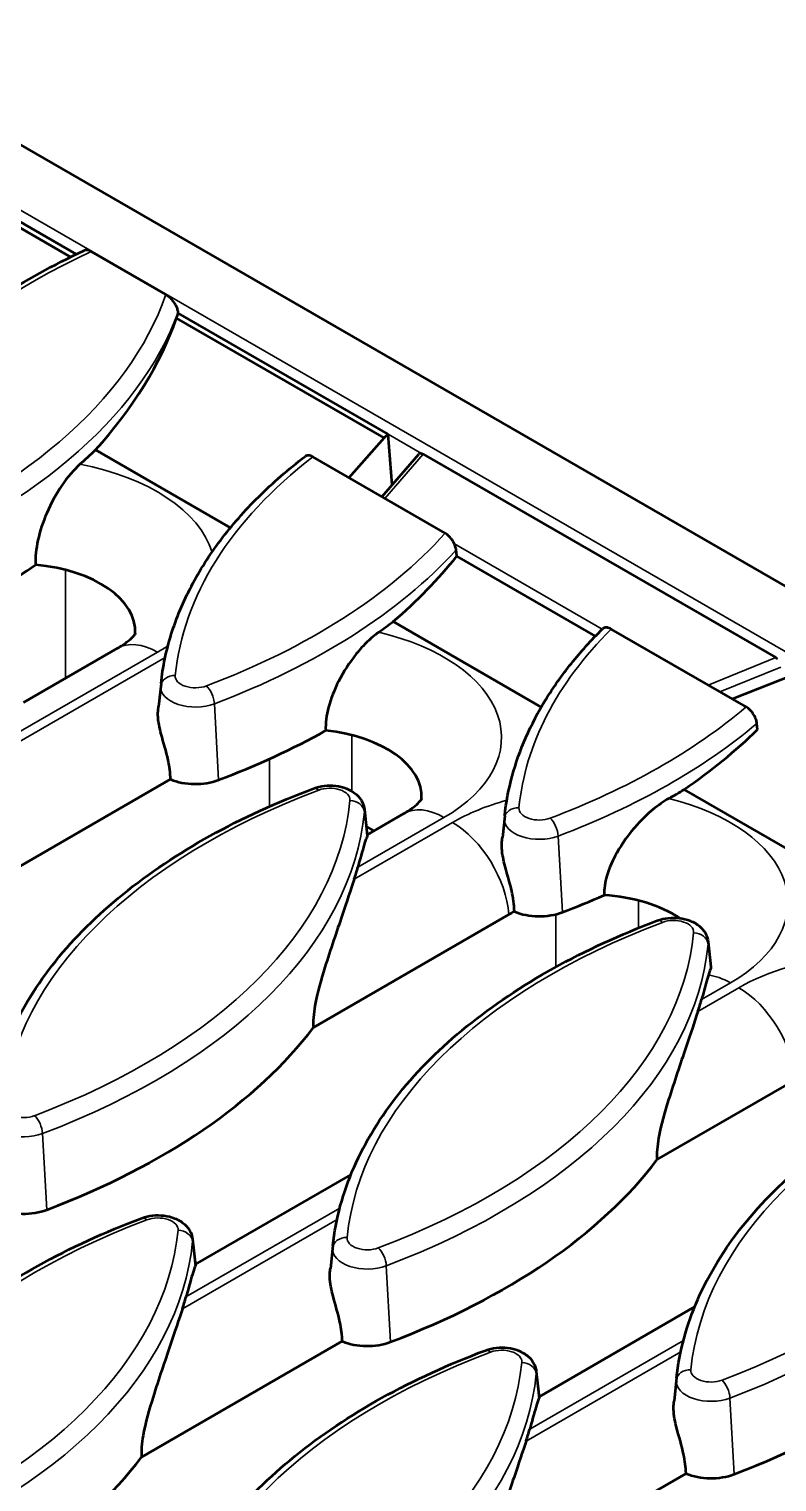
# Model space of a CAD drawing. Header units: millimetres. Extents: x 0 to 1485, y 0 to 1050.
# Drawn here: x 240 to 265.65, y 227.18 to 277.02 of the extents above; entities that cross this region are included whole.
import ezdxf

# ---------------------------------------------------------------- set-up
doc = ezdxf.new("R2010")
doc.units = ezdxf.units.MM
doc.header["$LTSCALE"] = 2.5
doc.layers.add('Sichtbar (ISO)', color=7, linetype='Continuous', lineweight=50)
doc.layers.add('Sichtbar schmal (ISO)', color=7, linetype='Continuous', lineweight=35)

msp = doc.modelspace()

# ---------------------------------------------------------------- linework, layer by layer
at = {"layer": 'Sichtbar (ISO)'}
for p, q in [((458.257, 146.87), (104.703, 350.994)), ((241.431, 269.197), (197.287, 294.683)), ((197.511, 294.758), (241.623, 269.29)), ((244.689, 267.906), (242.129, 269.384)), ((245.121, 267.27), (245.117, 267.306)), ((252.312, 263.118), (245.121, 267.27)), ((252.183, 262.989), (245.057, 267.103)), ((252.183, 262.989), (250.969, 261.627)), ((252.312, 263.118), (252.183, 262.989)), ((252.452, 261.378), (252.312, 263.118)), ((246.908, 259.911), (242.281, 262.582)), ((254.266, 259.723), (249.733, 262.341)), ((252.102, 260.973), (253.363, 262.431)), ((253.513, 262.435), (265.607, 255.453)), ((254.651, 259.114), (254.647, 259.15)), ((259.423, 256.194), (254.671, 258.938)), ((257.566, 253.757), (252.487, 256.69)), ((264.588, 253.764), (259.96, 256.436)), ((239.81, 253.914), (243.033, 255.775)), ((264.11, 254.04), (266.23, 254.879)), ((244.527, 254.565), (244.442, 253.779)), ((264.984, 252.983), (264.96, 253.196)), ((237.966, 247.306), (244.85, 251.28)), ((268.529, 247.427), (262.464, 250.929)), ((251.502, 250.245), (251.598, 249.35)), ((251.595, 249.378), (252.854, 250.105)), ((256.312, 250.029), (256.232, 249.283)), ((251.565, 249.658), (251.822, 249.509)), ((251.571, 249.654), (251.569, 249.623)), ((249.752, 242.77), (256.456, 246.641)), ((263.287, 245.709), (263.38, 244.843)), ((261.537, 238.234), (266.277, 240.971)), ((245.702, 234.635), (251.036, 237.715)), ((245.609, 235.503), (245.705, 234.607)), ((250.419, 235.287), (250.335, 234.5)), ((257.488, 230.099), (262.821, 233.179)), ((243.859, 228.028), (250.742, 232.002)), ((257.394, 230.967), (257.491, 230.071)), ((262.205, 230.751), (262.12, 229.964)), ((255.644, 223.492), (262.528, 227.466))]:
    msp.add_line(p, q, dxfattribs=at)
for centre, major_axis, ratio, start_param, end_param in [((221.158, 270.2), (24.494, 0), 0.57735, 6.062366, 6.074495), ((221.05, 269.364), (24.556, 1.638), 0.616892, 5.714169, 6.0265), ((221.158, 269.792), (-24.538, 0), 0.57735, 2.566416, 2.607666), ((253.518, 262.228), (-0.135, 0.22), 0.563539, 5.794531, 6.460093), ((232.835, 264.99), (24.538, 1.637), 0.616892, 5.598882, 5.766672), ((221.158, 267.751), (-24.756, 0), 0.57735, 2.150508, 2.449831), ((239.643, 256.348), (4, 0), 0.57735, 6.248142, 7.708307), ((232.943, 265.256), (-24.538, 0), 0.57735, 2.459584, 2.492238), ((232.943, 263.215), (-24.756, 0), 0.57735, 2.150508, 2.340551), ((249.464, 250.678), (4, 0), 0.57735, 6.248142, 7.675843), ((244.62, 260.616), (24.521, 1.636), 0.616892, 5.485318, 5.649958), ((245.707, 251.96), (-1.456, 0), 0.57735, 0.941808, 2.150508), ((244.728, 260.72), (-24.538, 0), 0.57735, 2.34838, 2.378615), ((227.051, 250.514), (24.538, 0), 0.57735, 6.094503, 6.123734), ((244.728, 258.678), (-24.756, 0), 0.57735, 2.150508, 2.221231), ((259.285, 245.008), (4, 0), 0.57735, 0.712147, 1.461996), ((259.285, 245.008), (4, 0), 0.57735, 2.29267, 2.356194), ((257.492, 247.424), (-1.456, 0), 0.57735, 0.947419, 2.150508), ((238.836, 245.977), (24.538, 0), 0.57735, 6.094503, 6.123734), ((227.051, 248.472), (-24.756, 0), 0.57735, 2.150508, 2.731215), ((238.836, 243.936), (-24.756, 0), 0.57735, 2.150508, 2.731215), ((239.814, 237.218), (-1.456, 0), 0.57735, 0.941808, 2.150508), ((221.158, 235.771), (24.538, 0), 0.57735, 6.094503, 6.123734), ((250.621, 239.4), (-24.756, 0), 0.57735, 2.150508, 2.731215), ((251.599, 232.682), (-1.456, 0), 0.57735, 0.941808, 2.150508), ((232.943, 231.235), (24.538, 0), 0.57735, 6.094503, 6.123734), ((221.158, 233.73), (-24.756, 0), 0.57735, 2.150508, 2.731215), ((263.384, 228.146), (-1.456, 0), 0.57735, 0.941808, 2.150508)]:
    msp.add_ellipse(centre, major_axis=major_axis, ratio=ratio, start_param=start_param, end_param=end_param, dxfattribs=at)
for points, knots in [([(232.742, 259.102), (232.829, 259.913), (233.033, 260.719), (233.664, 262.292), (234.092, 263.059), (235.152, 264.533), (235.786, 265.241), (237.239, 266.581), (238.058, 267.213), (239.861, 268.386), (240.844, 268.928), (241.895, 269.419)], [2.4180978, 2.4180978, 2.4180978, 2.4180978, 2.583959, 2.583959, 2.7498202, 2.7498202, 2.9156815, 2.9156815, 3.0815427, 3.0815427, 3.2474039, 3.2474039, 3.2474039, 3.2474039]), ([(242.129, 269.384), (242.085, 269.41), (242.034, 269.428), (241.96, 269.437), (241.923, 269.431), (241.895, 269.419)], [0.4461745, 0.4461745, 0.4461745, 0.4461745, 0.48344945, 0.48344945, 0.51578696, 0.51578696, 0.51578696, 0.51578696]), ([(245.117, 267.306), (245.113, 267.345), (245.102, 267.389), (245.069, 267.484), (245.035, 267.551), (244.963, 267.662), (244.91, 267.725), (244.811, 267.824), (244.745, 267.874), (244.689, 267.906)], [0.0084336, 0.0084336, 0.0084336, 0.0084336, 0.0349387, 0.0349387, 0.0725438, 0.0725438, 0.1145432, 0.1145432, 0.1614949, 0.1614949, 0.1614949, 0.1614949]), ([(244.527, 254.565), (244.588, 255.134), (244.706, 255.7), (245.055, 256.817), (245.285, 257.368), (245.851, 258.446), (246.187, 258.973), (246.96, 259.998), (247.396, 260.496), (248.363, 261.455), (248.893, 261.917), (249.466, 262.358)], [2.4180978, 2.4180978, 2.4180978, 2.4180978, 2.5343424, 2.5343424, 2.6505869, 2.6505869, 2.7668315, 2.7668315, 2.883076, 2.883076, 2.9993206, 2.9993206, 2.9993206, 2.9993206]), ([(249.733, 262.341), (249.689, 262.366), (249.637, 262.385), (249.557, 262.394), (249.514, 262.387), (249.478, 262.367), (249.472, 262.363), (249.466, 262.358)], [0.44657498, 0.44657498, 0.44657498, 0.44657498, 0.48411357, 0.48411357, 0.52161367, 0.52161367, 0.52945648, 0.52945648, 0.52945648, 0.52945648]), ([(241.748, 262.085), (241.538, 261.898), (241.327, 261.652), (240.936, 261.077), (240.756, 260.753), (240.479, 260.108), (240.374, 259.794), (240.242, 259.187), (240.213, 258.901), (240.224, 258.633)], [-0.8394486, -0.8394486, -0.8394486, -0.8394486, -0.6082887, -0.6082887, -0.3818154, -0.3818154, -0.1849508, -0.1849508, 0, 0, 0, 0]), ([(254.647, 259.15), (254.643, 259.191), (254.632, 259.238), (254.599, 259.334), (254.568, 259.4), (254.501, 259.506), (254.455, 259.565), (254.368, 259.653), (254.313, 259.696), (254.266, 259.723)], [0.0084389, 0.0084389, 0.0084389, 0.0084389, 0.036503, 0.036503, 0.0735514, 0.0735514, 0.111672, 0.111672, 0.1510692, 0.1510692, 0.1510692, 0.1510692]), ([(243.033, 255.775), (243.163, 255.85), (243.272, 255.924), (243.449, 256.06), (243.515, 256.122), (243.609, 256.222), (243.635, 256.259), (243.655, 256.29), (243.658, 256.295), (243.658, 256.295)], [0, 0, 0, 0, 0.1441607, 0.1441607, 0.2883214, 0.2883214, 0.4324821, 0.4324821, 0.5133261, 0.5133261, 0.5133261, 0.5133261]), ([(251.992, 256.326), (251.861, 256.232), (251.729, 256.122), (251.47, 255.871), (251.342, 255.731), (250.993, 255.298), (250.783, 254.977), (250.467, 254.35), (250.348, 254.051), (250.2, 253.475), (250.165, 253.206), (250.173, 252.951)], [-0.8477158, -0.8477158, -0.8477158, -0.8477158, -0.7230848, -0.7230848, -0.5982057, -0.5982057, -0.3676863, -0.3676863, -0.175915, -0.175915, 0, 0, 0, 0]), ([(256.312, 250.029), (256.361, 250.485), (256.446, 250.938), (256.69, 251.837), (256.847, 252.281), (257.232, 253.158), (257.459, 253.59), (257.979, 254.437), (258.273, 254.853), (258.924, 255.663), (259.281, 256.058), (259.668, 256.442)], [2.4180978, 2.4180978, 2.4180978, 2.4180978, 2.5111413, 2.5111413, 2.6041848, 2.6041848, 2.6972283, 2.6972283, 2.7902717, 2.7902717, 2.8833152, 2.8833152, 2.8833152, 2.8833152]), ([(259.96, 256.436), (259.915, 256.462), (259.861, 256.482), (259.779, 256.492), (259.735, 256.485), (259.691, 256.462), (259.679, 256.453), (259.668, 256.442)], [0.45187859, 0.45187859, 0.45187859, 0.45187859, 0.49065248, 0.49065248, 0.52901746, 0.52901746, 0.54458309, 0.54458309, 0.54458309, 0.54458309]), ([(264.96, 253.196), (264.955, 253.238), (264.944, 253.285), (264.911, 253.382), (264.88, 253.448), (264.815, 253.553), (264.769, 253.611), (264.686, 253.696), (264.632, 253.738), (264.588, 253.764)], [0.0084411, 0.0084411, 0.0084411, 0.0084411, 0.0368634, 0.0368634, 0.0738438, 0.0738438, 0.1111989, 0.1111989, 0.149072, 0.149072, 0.149072, 0.149072]), ([(244.85, 251.28), (244.847, 251.488), (244.818, 251.712), (244.706, 252.236), (244.61, 252.541), (244.508, 252.933), (244.48, 253.046), (244.439, 253.269), (244.426, 253.378), (244.422, 253.533), (244.423, 253.591), (244.429, 253.648)], [1.754995, 1.754995, 1.754995, 1.754995, 1.892647, 1.892647, 2.0720945, 2.0720945, 2.1365308, 2.1365308, 2.2009671, 2.2009671, 2.2396712, 2.2396712, 2.2396712, 2.2396712]), ([(238.634, 239.823), (238.732, 240.733), (238.976, 241.634), (239.744, 243.386), (240.266, 244.235), (241.565, 245.855), (242.34, 246.624), (244.116, 248.062), (245.116, 248.73), (247.305, 249.945), (248.494, 250.491), (249.758, 250.969)], [2.4180978, 2.4180978, 2.4180978, 2.4180978, 2.6039342, 2.6039342, 2.7897706, 2.7897706, 2.9756069, 2.9756069, 3.1614433, 3.1614433, 3.3472796, 3.3472796, 3.3472796, 3.3472796]), ([(249.758, 250.969), (249.879, 251.015), (250.005, 251.043), (250.261, 251.071), (250.391, 251.07), (250.646, 251.039), (250.772, 251.009), (251.011, 250.913), (251.126, 250.849), (251.312, 250.683), (251.388, 250.589), (251.471, 250.403), (251.493, 250.326), (251.502, 250.245)], [3.34728, 3.34728, 3.34728, 3.34728, 3.742348, 3.742348, 4.136015, 4.136015, 4.530025, 4.530025, 4.924042, 4.924042, 5.243901, 5.243901, 5.435884, 5.435884, 5.435884, 5.435884]), ([(252.854, 250.105), (252.984, 250.18), (253.093, 250.254), (253.27, 250.39), (253.336, 250.452), (253.43, 250.552), (253.456, 250.589), (253.476, 250.619), (253.479, 250.625), (253.479, 250.625)], [0, 0, 0, 0, 0.1441607, 0.1441607, 0.2883214, 0.2883214, 0.4324821, 0.4324821, 0.5133261, 0.5133261, 0.5133261, 0.5133261]), ([(261.943, 250.624), (261.756, 250.518), (261.568, 250.386), (261.2, 250.08), (261.02, 249.907), (260.579, 249.417), (260.341, 249.087), (260.012, 248.504), (259.893, 248.239), (259.748, 247.744), (259.714, 247.519), (259.719, 247.304)], [-0.8397751, -0.8397751, -0.8397751, -0.8397751, -0.6954415, -0.6954415, -0.5514666, -0.5514666, -0.3223859, -0.3223859, -0.1493016, -0.1493016, 0, 0, 0, 0]), ([(251.592, 249.323), (251.577, 249.288), (251.56, 249.243), (251.484, 249.013), (251.41, 248.741), (251.311, 248.387), (251.295, 248.327), (251.277, 248.264)], [0.635921, 0.635921, 0.635921, 0.635921, 0.7360198, 0.7360198, 1.0671166, 1.0671166, 1.1316401, 1.1316401, 1.1316401, 1.1316401]), ([(256.642, 246.741), (256.639, 246.986), (256.602, 247.223), (256.494, 247.708), (256.416, 247.961), (256.289, 248.43), (256.241, 248.634), (256.209, 248.94), (256.208, 249.047), (256.218, 249.147)], [-0.5550887, -0.5550887, -0.5550887, -0.5550887, -0.4460487, -0.4460487, -0.3196545, -0.3196545, -0.2069298, -0.2069298, -0.1395176, -0.1395176, -0.1395176, -0.1395176]), ([(251.153, 247.856), (251.037, 247.506), (250.896, 247.082), (250.551, 246.062), (250.34, 245.453), (250.025, 244.442), (249.882, 243.951), (249.782, 243.382), (249.763, 243.244), (249.744, 242.989), (249.743, 242.871), (249.752, 242.77)], [3.562475, 3.562475, 3.562475, 3.562475, 3.924729, 3.924729, 4.355561, 4.355561, 4.625893, 4.625893, 4.702196, 4.702196, 4.773128, 4.773128, 4.773128, 4.773128]), ([(250.419, 235.287), (250.517, 236.196), (250.762, 237.098), (251.529, 238.85), (252.051, 239.699), (253.35, 241.319), (254.126, 242.088), (255.901, 243.526), (256.901, 244.194), (259.09, 245.408), (260.279, 245.955), (261.543, 246.433)], [2.4180978, 2.4180978, 2.4180978, 2.4180978, 2.6039342, 2.6039342, 2.7897706, 2.7897706, 2.9756069, 2.9756069, 3.1614433, 3.1614433, 3.3472796, 3.3472796, 3.3472796, 3.3472796]), ([(261.543, 246.433), (261.664, 246.479), (261.79, 246.507), (262.046, 246.535), (262.176, 246.534), (262.431, 246.503), (262.557, 246.472), (262.796, 246.377), (262.911, 246.313), (263.097, 246.146), (263.173, 246.053), (263.256, 245.867), (263.278, 245.79), (263.287, 245.709)], [3.34728, 3.34728, 3.34728, 3.34728, 3.742348, 3.742348, 4.136015, 4.136015, 4.530025, 4.530025, 4.924042, 4.924042, 5.243901, 5.243901, 5.435884, 5.435884, 5.435884, 5.435884]), ([(263.375, 244.805), (263.367, 244.779), (263.358, 244.751), (263.333, 244.672), (263.316, 244.618), (263.297, 244.558)], [-0.1639876, -0.1639876, -0.1639876, -0.1639876, -0.1030382, -0.1030382, 0, 0, 0, 0]), ([(263.297, 244.558), (263.245, 244.386), (263.181, 244.156), (263.096, 243.851), (263.08, 243.791), (263.062, 243.728)], [0.7910091, 0.7910091, 0.7910091, 0.7910091, 1.0671166, 1.0671166, 1.1316401, 1.1316401, 1.1316401, 1.1316401]), ([(262.938, 243.32), (262.822, 242.969), (262.681, 242.546), (262.336, 241.526), (262.125, 240.917), (261.811, 239.906), (261.667, 239.415), (261.567, 238.846), (261.548, 238.708), (261.529, 238.453), (261.528, 238.335), (261.537, 238.234)], [3.562475, 3.562475, 3.562475, 3.562475, 3.924729, 3.924729, 4.355561, 4.355561, 4.625893, 4.625893, 4.702196, 4.702196, 4.773128, 4.773128, 4.773128, 4.773128]), ([(262.205, 230.751), (262.302, 231.66), (262.547, 232.562), (263.314, 234.314), (263.837, 235.163), (265.135, 236.782), (265.911, 237.552), (267.686, 238.99), (268.686, 239.658), (270.875, 240.872), (272.064, 241.419), (273.329, 241.897)], [2.4180978, 2.4180978, 2.4180978, 2.4180978, 2.6039342, 2.6039342, 2.7897706, 2.7897706, 2.9756069, 2.9756069, 3.1614433, 3.1614433, 3.3472796, 3.3472796, 3.3472796, 3.3472796]), ([(243.866, 236.227), (243.986, 236.273), (244.113, 236.301), (244.369, 236.329), (244.498, 236.328), (244.754, 236.296), (244.879, 236.266), (245.118, 236.171), (245.233, 236.106), (245.419, 235.94), (245.495, 235.846), (245.579, 235.661), (245.601, 235.583), (245.609, 235.503)], [3.34728, 3.34728, 3.34728, 3.34728, 3.742348, 3.742348, 4.136015, 4.136015, 4.530025, 4.530025, 4.924042, 4.924042, 5.243901, 5.243901, 5.435884, 5.435884, 5.435884, 5.435884]), ([(232.742, 225.081), (232.839, 225.99), (233.084, 226.892), (233.851, 228.644), (234.374, 229.493), (235.672, 231.112), (236.448, 231.882), (238.223, 233.32), (239.223, 233.988), (241.412, 235.202), (242.601, 235.749), (243.866, 236.227)], [2.4180978, 2.4180978, 2.4180978, 2.4180978, 2.6039342, 2.6039342, 2.7897706, 2.7897706, 2.9756069, 2.9756069, 3.1614433, 3.1614433, 3.3472796, 3.3472796, 3.3472796, 3.3472796]), ([(245.699, 234.581), (245.684, 234.545), (245.668, 234.5), (245.591, 234.27), (245.517, 233.999), (245.419, 233.645), (245.402, 233.585), (245.384, 233.522)], [0.635921, 0.635921, 0.635921, 0.635921, 0.7360198, 0.7360198, 1.0671166, 1.0671166, 1.1316401, 1.1316401, 1.1316401, 1.1316401]), ([(250.742, 232.002), (250.74, 232.209), (250.71, 232.433), (250.598, 232.958), (250.503, 233.262), (250.4, 233.655), (250.373, 233.768), (250.332, 233.99), (250.319, 234.099), (250.314, 234.255), (250.316, 234.313), (250.321, 234.37)], [1.754995, 1.754995, 1.754995, 1.754995, 1.892647, 1.892647, 2.0720945, 2.0720945, 2.1365308, 2.1365308, 2.2009671, 2.2009671, 2.2396712, 2.2396712, 2.2396712, 2.2396712]), ([(245.26, 233.114), (245.144, 232.763), (245.003, 232.339), (244.658, 231.32), (244.447, 230.71), (244.133, 229.699), (243.989, 229.209), (243.889, 228.64), (243.87, 228.502), (243.851, 228.247), (243.851, 228.129), (243.859, 228.028)], [3.562475, 3.562475, 3.562475, 3.562475, 3.924729, 3.924729, 4.355561, 4.355561, 4.625893, 4.625893, 4.702196, 4.702196, 4.773128, 4.773128, 4.773128, 4.773128]), ([(255.651, 231.691), (255.772, 231.736), (255.898, 231.765), (256.154, 231.793), (256.283, 231.792), (256.539, 231.76), (256.664, 231.73), (256.903, 231.635), (257.018, 231.57), (257.204, 231.404), (257.28, 231.31), (257.364, 231.125), (257.386, 231.047), (257.394, 230.967)], [3.34728, 3.34728, 3.34728, 3.34728, 3.742348, 3.742348, 4.136015, 4.136015, 4.530025, 4.530025, 4.924042, 4.924042, 5.243901, 5.243901, 5.435884, 5.435884, 5.435884, 5.435884]), ([(244.527, 220.545), (244.625, 221.454), (244.869, 222.356), (245.636, 224.107), (246.159, 224.957), (247.457, 226.576), (248.233, 227.346), (250.008, 228.784), (251.008, 229.452), (253.197, 230.666), (254.387, 231.213), (255.651, 231.691)], [2.4180978, 2.4180978, 2.4180978, 2.4180978, 2.6039342, 2.6039342, 2.7897706, 2.7897706, 2.9756069, 2.9756069, 3.1614433, 3.1614433, 3.3472796, 3.3472796, 3.3472796, 3.3472796]), ([(257.484, 230.044), (257.469, 230.009), (257.453, 229.964), (257.377, 229.734), (257.302, 229.463), (257.204, 229.109), (257.187, 229.049), (257.17, 228.986)], [0.635921, 0.635921, 0.635921, 0.635921, 0.7360198, 0.7360198, 1.0671166, 1.0671166, 1.1316401, 1.1316401, 1.1316401, 1.1316401]), ([(262.528, 227.466), (262.525, 227.673), (262.495, 227.897), (262.384, 228.422), (262.288, 228.726), (262.185, 229.119), (262.158, 229.232), (262.117, 229.454), (262.104, 229.563), (262.099, 229.719), (262.101, 229.777), (262.107, 229.834)], [1.754995, 1.754995, 1.754995, 1.754995, 1.892647, 1.892647, 2.0720945, 2.0720945, 2.1365308, 2.1365308, 2.2009671, 2.2009671, 2.2396712, 2.2396712, 2.2396712, 2.2396712]), ([(257.045, 228.578), (256.929, 228.227), (256.788, 227.803), (256.444, 226.784), (256.232, 226.174), (255.918, 225.163), (255.774, 224.673), (255.674, 224.104), (255.655, 223.966), (255.636, 223.711), (255.636, 223.593), (255.644, 223.492)], [3.562475, 3.562475, 3.562475, 3.562475, 3.924729, 3.924729, 4.355561, 4.355561, 4.625893, 4.625893, 4.702196, 4.702196, 4.773128, 4.773128, 4.773128, 4.773128])]:
    msp.add_open_spline(points, degree=3, knots=knots, dxfattribs=at)
for points in [[(253.456, 262.458), (253.475, 262.454), (253.495, 262.446), (253.513, 262.435)], [(265.607, 255.453), (265.625, 255.442), (265.644, 255.428), (265.663, 255.41)], [(244.429, 253.648), (244.433, 253.692), (244.438, 253.735), (244.442, 253.779)], [(251.598, 249.35), (251.599, 249.343), (251.597, 249.334), (251.592, 249.323)], [(256.218, 249.147), (256.222, 249.193), (256.227, 249.238), (256.232, 249.283)], [(263.38, 244.843), (263.381, 244.832), (263.38, 244.82), (263.375, 244.805)], [(245.705, 234.607), (245.706, 234.601), (245.704, 234.592), (245.699, 234.581)], [(250.321, 234.37), (250.326, 234.413), (250.33, 234.457), (250.335, 234.5)], [(257.491, 230.071), (257.491, 230.065), (257.489, 230.056), (257.484, 230.044)], [(262.107, 229.834), (262.111, 229.877), (262.115, 229.921), (262.12, 229.964)]]:
    msp.add_open_spline(points, degree=3, dxfattribs=at)
msp.add_rational_spline([(254.671, 258.938), (254.661, 259.026), (254.651, 259.114)], [1.00000156605, 1.00000083418, 1], degree=2, dxfattribs=at)
at = {"layer": 'Sichtbar schmal (ISO)'}
for p, q in [((456.312, 145.747), (102.759, 349.871)), ((252.312, 263.118), (253.456, 262.458)), ((252.2, 260.916), (253.513, 262.435)), ((259.654, 256.428), (254.588, 259.353)), ((241.253, 254.747), (241.253, 258.462)), ((244.669, 255.453), (239.368, 252.392)), ((239.492, 252.8), (244.408, 255.639)), ((265.607, 255.453), (263.293, 254.512)), ((263.693, 254.281), (265.785, 255.132)), ((244.429, 253.648), (244.519, 254.484)), ((246.504, 251.257), (246.359, 253.87)), ((251.074, 250.871), (251.074, 252.792)), ((248.249, 251.981), (248.249, 250.35)), ((254.52, 249.8), (251.153, 247.856)), ((251.277, 248.264), (254.229, 249.968)), ((251.592, 249.323), (251.502, 250.164)), ((256.218, 249.147), (256.304, 249.948)), ((258.289, 246.721), (258.144, 249.334)), ((260.895, 246.179), (260.895, 247.122)), ((258.07, 246.652), (258.07, 244.842)), ((263.375, 244.805), (263.287, 245.628)), ((263.062, 243.728), (264.05, 244.298)), ((264.341, 244.13), (262.938, 243.32)), ((240.612, 236.514), (240.466, 239.128)), ((245.384, 233.522), (250.654, 236.564)), ((250.562, 236.175), (245.26, 233.114)), ((245.699, 234.581), (245.61, 235.422)), ((250.321, 234.37), (250.411, 235.205)), ((252.397, 231.978), (252.251, 234.592)), ((257.17, 228.986), (262.439, 232.028)), ((262.347, 231.639), (257.045, 228.578)), ((257.484, 230.044), (257.395, 230.886)), ((262.107, 229.834), (262.196, 230.669)), ((264.182, 227.442), (264.036, 230.056))]:
    msp.add_line(p, q, dxfattribs=at)
for centre, major_axis, ratio, start_param, end_param in [((257.185, 258.6), (-23.992, 0), 0.57735, 5.390773, 6.227073), ((221.158, 270.608), (23.992, 0), 0.57735, 5.2921, 6.08685), ((221.158, 270.236), (24.49, 0), 0.57735, 5.2921, 6.074485), ((268.97, 254.063), (-23.992, 0), 0.57735, 5.642726, 6.227073), ((239.643, 258.39), (6.739, 0), 0.57735, 0.176989, 1.25316), ((232.943, 266.072), (-23.992, 0), 0.57735, 2.150508, 2.665439), ((232.943, 265.7), (24.49, 0), 0.57735, 5.2921, 5.801564), ((249.464, 252.719), (6.739, 0), 0.57735, 5.497787, 7.469399), ((280.755, 249.527), (-23.992, 0), 0.57735, 5.761029, 6.227073), ((244.408, 253.393), (-1.375, 2.382), 0.57735, 5.497787, 6.283185), ((239.643, 258.39), (6.739, 0), 0.57735, 5.497787, 5.576236), ((245.016, 254.432), (-0.498, 0.048), 0.815212, 4.791537, 6.275066), ((245.707, 254.818), (-0.692, 0), 0.57735, 6.227073, 8.433693), ((245.707, 254.445), (-1.19, 0), 0.57735, 6.227073, 8.433693), ((268.97, 253.691), (-24.49, 0), 0.57735, 6.221282, 6.227073), ((246.086, 254.075), (0.177, -0.468), 0.447262, 0.956366, 2.439895), ((244.728, 261.536), (-23.992, 0), 0.57735, 2.150508, 2.54589), ((244.728, 261.164), (24.49, 0), 0.57735, 5.2921, 5.684573), ((263.077, 239.321), (-23.992, 0), 0.57735, 5.2921, 6.227073), ((249.935, 250.502), (-0.177, 0.468), 0.447262, 5.581488, 6.283185), ((250.314, 250.576), (0.692, 0), 0.57735, 6.227073, 8.433693), ((227.051, 251.33), (23.992, 0), 0.57735, 5.2921, 6.227073), ((251.005, 250.145), (0.498, -0.048), 0.815212, 0.166414, 1.649944), ((250.314, 250.203), (1.19, 0), 0.57735, 6.227073, 6.345089), ((254.229, 247.723), (-1.375, 2.382), 0.57735, 5.497787, 6.283185), ((259.285, 247.049), (-6.739, 0), 0.57735, 5.157085, 5.497787), ((256.801, 249.896), (-0.498, 0.048), 0.815212, 4.791537, 6.275066), ((257.492, 250.282), (-0.692, 0), 0.57735, 6.227073, 8.433693), ((259.285, 247.049), (6.739, 0), 0.57735, 5.497787, 7.448492), ((227.051, 250.957), (24.49, 0), 0.57735, 5.2921, 6.227073), ((254.52, 247.555), (-1.375, 2.382), 0.57735, 4.018026, 5.497787), ((257.492, 249.909), (-1.19, 0), 0.57735, 6.227073, 8.433693), ((280.755, 249.155), (-24.49, 0), 0.57735, 6.221282, 6.227073), ((257.871, 249.539), (0.177, -0.468), 0.447262, 0.956366, 2.439895), ((274.863, 234.785), (-23.992, 0), 0.57735, 5.2921, 6.227073), ((261.72, 245.965), (-0.177, 0.468), 0.447262, 5.581488, 6.283185), ((262.099, 246.039), (0.692, 0), 0.57735, 6.227073, 8.433693), ((238.836, 246.794), (23.992, 0), 0.57735, 5.2921, 6.227073), ((262.79, 245.609), (0.498, -0.048), 0.815212, 0.166414, 1.649944), ((262.099, 245.667), (1.19, 0), 0.57735, 6.227073, 6.345089), ((238.836, 246.421), (24.49, 0), 0.57735, 5.2921, 6.227073), ((269.106, 241.379), (-6.739, 0), 0.57735, 4.866978, 5.497787), ((264.05, 242.053), (-1.375, 2.382), 0.57735, 5.497787, 5.895082), ((264.341, 241.885), (-1.375, 2.382), 0.57735, 4.018026, 5.497787), ((286.648, 230.249), (-23.992, 0), 0.57735, 5.2921, 6.227073), ((250.621, 242.258), (23.992, 0), 0.57735, 5.2921, 6.227073), ((250.621, 241.885), (24.49, 0), 0.57735, 5.2921, 6.227073), ((239.814, 239.703), (-1.19, 0), 0.57735, 6.227073, 8.433693), ((239.814, 240.076), (-0.692, 0), 0.57735, 6.227073, 8.433693), ((240.193, 239.333), (0.177, -0.468), 0.447262, 0.956366, 2.439895), ((244.043, 235.759), (-0.177, 0.468), 0.447262, 5.581488, 6.283185), ((244.422, 235.833), (0.692, 0), 0.57735, 6.227073, 8.433693), ((257.185, 224.579), (-23.992, 0), 0.57735, 5.2921, 6.227073), ((221.158, 236.588), (23.992, 0), 0.57735, 5.2921, 6.227073), ((245.112, 235.403), (0.498, -0.048), 0.815212, 0.166414, 1.649944), ((221.158, 236.215), (24.49, 0), 0.57735, 5.2921, 6.227073), ((244.422, 235.461), (1.19, 0), 0.57735, 6.227073, 6.345089), ((250.908, 235.154), (-0.498, 0.048), 0.815212, 4.791537, 6.275066), ((274.863, 234.412), (-24.49, 0), 0.57735, 6.221282, 6.227073), ((251.599, 235.539), (-0.692, 0), 0.57735, 6.227073, 8.433693), ((251.599, 235.167), (-1.19, 0), 0.57735, 6.227073, 8.433693), ((251.978, 234.797), (0.177, -0.468), 0.447262, 0.956366, 2.439895), ((268.97, 220.043), (-23.992, 0), 0.57735, 5.2921, 6.227073), ((232.943, 232.052), (23.992, 0), 0.57735, 5.2921, 6.227073), ((255.828, 231.223), (-0.177, 0.468), 0.447262, 5.581488, 6.283185), ((256.207, 231.297), (0.692, 0), 0.57735, 6.227073, 8.433693), ((256.897, 230.867), (0.498, -0.048), 0.815212, 0.166414, 1.649944), ((232.943, 231.679), (24.49, 0), 0.57735, 5.2921, 6.227073), ((256.207, 230.925), (1.19, 0), 0.57735, 6.227073, 6.345089), ((262.694, 230.618), (-0.498, 0.048), 0.815212, 4.791537, 6.275066), ((263.384, 231.003), (-0.692, 0), 0.57735, 6.227073, 8.433693), ((263.384, 230.631), (-1.19, 0), 0.57735, 6.227073, 8.433693), ((286.648, 229.876), (-24.49, 0), 0.57735, 6.221282, 6.227073), ((263.763, 230.261), (0.177, -0.468), 0.447262, 0.956366, 2.439895)]:
    msp.add_ellipse(centre, major_axis=major_axis, ratio=ratio, start_param=start_param, end_param=end_param, dxfattribs=at)

doc.saveas('drawing.dxf')
